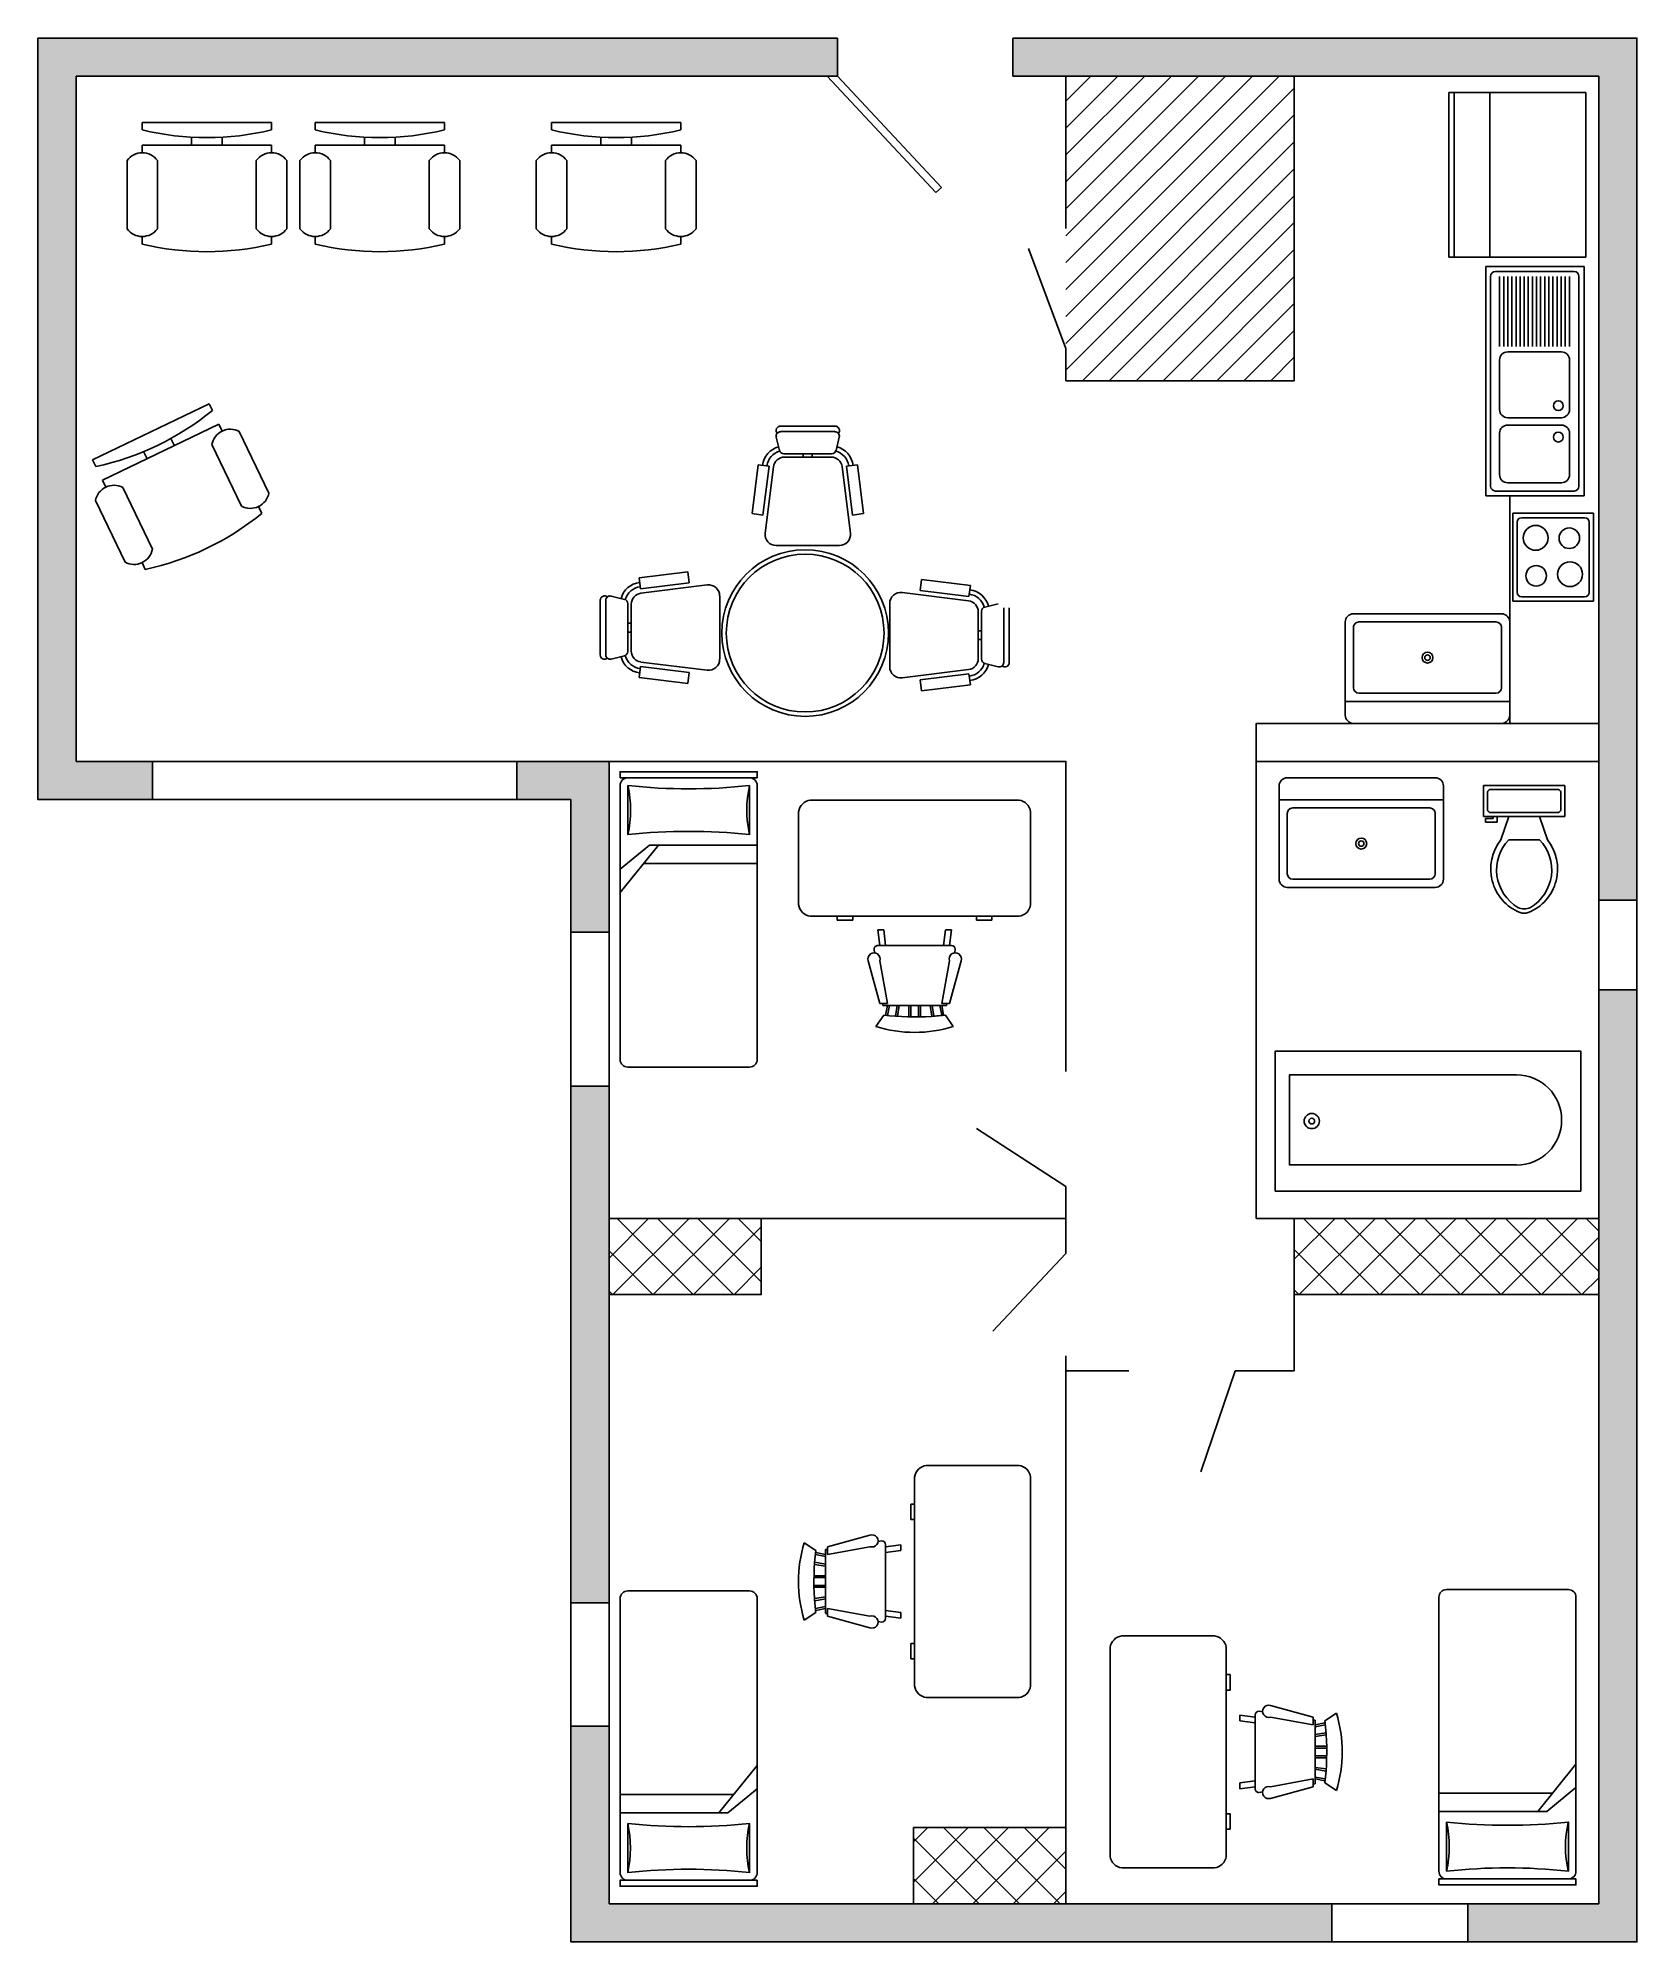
# Model space of a CAD drawing. Header units: centimetres. Extents: x 316 to 1366, y 320 to 1570.
import ezdxf

# ---------------------------------------------------------------- set-up
doc = ezdxf.new("R2010")
doc.units = ezdxf.units.CM
doc.header["$MEASUREMENT"] = 0
doc.linetypes.add('0', pattern=[0])
doc.layers.add('Frame', color=7, linetype='Continuous', lineweight=25)
doc.layers.add('Furniture', color=253, linetype='Continuous')

# ---------------------------------------------------------------- blocks, each defined once
blk = doc.blocks.new('Bed')
at = {"layer": 'Frame'}
for p, q in [((-45, 34.9), (-25.8, 50.7)), ((-19.9, 50.7), (-45, 19.7)), ((-25.8, 50.7), (45, 50.7)), ((45, 38.6), (-29.7, 38.6))]:
    blk.add_line(p, q, dxfattribs=at)
for points in [[(-45, 97.4), (-45, 98.9), (45, 98.9), (45, 97.4)], [(-45, 95), (45, 95), (45, 97.4)], [(-45, 97.4), (-45, 95)], [(-40, 57.7), (-40, 57.7), (-40, 90)], [(40, 90), (40, 57.7)], [(-45, 34.9), (-45, 50.7)]]:
    blk.add_lwpolyline(points, dxfattribs=at)
blk.add_lwpolyline([(-40, -95), (40, -95, 0.414214), (45, -90), (45, 90, 0.414214), (40, 95), (-40, 95, 0.414214), (-45, 90), (-45, -90, 0.414214)], format="xyb", close=True, dxfattribs=at)
for centre, radius, start, end in [((0, 444.7), 357, 263.5662, 276.4338), ((-109.1, 73.8), 71, 346.8356, 13.1644), ((112.5, 73.8), 74.3, 167.4318, 192.5682), ((0, -313.5), 373.3, 83.8493, 96.1507)]:
    blk.add_arc(centre, radius, start, end, dxfattribs=at)
blk = doc.blocks.new('Chair - Desk')
at = {"linetype": 'Continuous'}
for p, q in [((-8.5, 0), (-8.5, -1)), ((-8.5, 0), (8.5, 0)), ((8.5, 0), (8.5, -1)), ((-2, -3), (-2, -1.9355)), ((2, -1.9576), (2, -3)), ((-10.5, -5), (-10.5, -14)), ((-8.5, -3), (-8.5, -4)), ((-8.5, -3), (8.5, -3)), ((-6.5, -14), (-6.5, -5)), ((6.5, -5), (6.5, -14)), ((8.5, -3), (8.5, -4)), ((10.5, -14), (10.5, -5)), ((-8.5, -15), (-8.5, -16)), ((8.5, -15), (8.5, -16))]:
    blk.add_line(p, q, dxfattribs=at)
for centre, radius, start, end in [((0, 34.625), 36.625, 256.5803, 283.4197), ((-8.5, -6.5), 2.5, 36.8699, 143.1301), ((8.5, -6.5), 2.5, 36.8699, 143.1301), ((-8.5, -12.5), 2.5, 216.8699, 323.1301), ((8.5, -12.5), 2.5, 216.8699, 323.1301), ((0, 19.625), 36.625, 256.5803, 283.4197)]:
    blk.add_arc(centre, radius, start, end, dxfattribs=at)
blk = doc.blocks.new('Sink-single - 30 in top')
blk.add_line((-15, -3.999996), (15, -3.999996))
for points in [[(-13.5, 0), (13.5, 0)], [(-15, -18.499996), (-15, -1.5)], [(15, -1.5), (15, -18.499996)], [(-13.5, -17.499996), (-13.5, -6.499996)], [(-12.5, -5.499996), (12.5, -5.499996)], [(13.5, -6.499996), (13.5, -17.499996)], [(13.5, -19.999996), (-13.5, -19.999996)], [(12.5, -18.499996), (-12.5, -18.499996)]]:
    blk.add_lwpolyline(points)
for radius in [1, 0.5]:
    blk.add_circle((0, -11.999996), radius)
for centre, radius, start, end in [((-13.5, -1.5), 1.5, 90, 180), ((13.5, -1.5), 1.5, 0, 90), ((-12.5, -6.499996), 1, 90, 180), ((12.5, -6.499996), 1, 0, 90), ((-13.5, -18.499996), 1.5, 180, 270), ((-12.5, -17.499996), 1, 180, 270), ((12.5, -17.499996), 1, 270, 0), ((13.5, -18.499996), 1.5, 270, 0)]:
    blk.add_arc(centre, radius, start, end)
blk = doc.blocks.new('Desk - 30 x 60 in.')
at = {"linetype": 'Continuous'}
for p, q in [((-26.999995, 0), (26.999995, 0)), ((-29.999995, -27), (-29.999995, -3)), ((29.999995, -3), (29.999995, -27)), ((26.999995, -30), (-26.999995, -30)), ((-20.000005, -30), (-20.000005, -31)), ((-20.000005, -31), (-16.000005, -31)), ((-16.000005, -31), (-16.000005, -30)), ((15.999995, -31), (15.999995, -30)), ((19.999995, -31), (15.999995, -31)), ((19.999995, -30), (19.999995, -31))]:
    blk.add_line(p, q, dxfattribs=at)
for centre, start, end in [((-26.499995, -3.5), 98.1301, 171.8699), ((26.499995, -3.5), 8.130102, 81.8699), ((-26.499995, -26.5), 188.1301, 261.8699), ((26.499995, -26.5), 278.1301, 351.8699)]:
    blk.add_arc(centre, 3.535534, start, end, dxfattribs=at)
blk = doc.blocks.new('Chair - Rocking')
at = {"linetype": 'Continuous'}
for p, q in [((-8, -4.5), (-10, -1.5)), ((-7.5, -4.5), (-7, -7)), ((-6.5, -7), (-7.02225, -4.43)), ((-4.5, -7), (-4.96674, -4.19951)), ((-4, -7), (-4.40532, -4.16272)), ((-1.5, -4.05012), (-1.5, -7)), ((-1, -7), (-1, -4.05012)), ((1, -7), (1, -4.04655)), ((1.5, -4.05012), (1.5, -7)), ((4, -7), (4.40187, -4.18694)), ((4.5, -7), (4.96761, -4.19437)), ((6.5, -7), (7, -4.4057)), ((7.5, -4.5), (7, -7)), ((8, -4.5), (10, -1.5)), ((-9, -7.5), (-12, -18.49999)), ((-7, -7.5), (-9, -7.5)), ((-9, -18.49999), (-7, -7.5)), ((-8.23428, -6.99939), (-8.3093, -7.47958)), ((-8.23041, -7), (8.23915, -7)), ((7, -7.5), (9, -7.5)), ((9, -18.49999), (7, -7.5)), ((8.31071, -7.48854), (8.23449, -7.00073)), ((9, -7.5), (12, -18.49999)), ((-10.36644, -20.64523), (-10.5, -21.49999)), ((-9, -22.49999), (-9.5, -26.49999)), ((0, -22.49999), (-9.5, -22.49999)), ((-8, -26.49999), (-7.5, -22.49999)), ((0, -22.49999), (9.5, -22.49999)), ((8, -26.49999), (7.5, -22.49999)), ((9, -22.49999), (9.5, -26.49999)), ((10.5, -21.49999), (10.3575, -20.58798)), ((-9.5, -26.49999), (-8, -26.49999)), ((9.5, -26.49999), (8, -26.49999))]:
    blk.add_line(p, q, dxfattribs=at)
for centre, radius, start, end in [((0, -34.08333), 34.08333, 72.93847, 107.0615), ((0, -68.25004), 64.25, 93.92211, 97.15267), ((0, -68.25004), 64.25, 82.84733, 93.92211), ((-10.5, -18.99999), 1.58114, 161.5651, 18.43495), ((10.5, -18.99999), 1.58114, 161.5651, 18.43495), ((-9.5, -21.49999), 1, 180, 270), ((9.5, -21.49999), 1, 270, 0)]:
    blk.add_arc(centre, radius, start, end, dxfattribs=at)
blk = doc.blocks.new('Toilet - top')
for p, q in [((9.5, -6), (9.5, -2)), ((-10, -8.5), (-8, -8.5)), ((-10, -9.5), (-10, -8.5)), ((-7, -9.5), (-10, -9.5)), ((-8, -8.5), (-8, -8)), ((-7, -8), (-7, -9.5)), ((-4, -8), (-6, -14)), ((4, -8), (6, -14)), ((4, -14), (-4, -14))]:
    blk.add_line(p, q)
blk.add_lwpolyline([(10.5, -8), (10.5, 0), (-10.5, 0), (-10.5, -8)], close=True)
for points in [[(-9.5, -2), (-9.5, -6)], [(8.5, -1), (-8.5, -1)], [(-8.5, -7), (8.5, -7)]]:
    blk.add_lwpolyline(points)
for centre, radius, start, end in [((-8.62, -1.88), 0.884, 81.8699, 188.1301), ((8.62, -1.88), 0.884, 351.8699, 98.1301), ((-8.62, -6.12), 0.884, 171.8699, 278.1301), ((8.62, -6.12), 0.884, 261.8699, 8.1301), ((3.52, -21.58), 12.17, 141.4691, 247.9714), ((4.2, -21.82), 11.33, 136.3677, 238.9468), ((-3.52, -21.58), 12.17, 292.0284, 38.5307), ((-4.2, -21.82), 11.33, 301.053, 43.6321), ((0, -27.88), 4, 245.7318, 294.2682), ((0, -29), 4, 254.8605, 285.1395)]:
    blk.add_arc(centre, radius, start, end)
blk = doc.blocks.new('10')
at = {"color": 0}
for p, q in [((3826.3, 14051.5), (3826.3, 13981.1)), ((3990.4, 14051.5), (3826.3, 14051.5)), ((3990.4, 13981.1), (3990.4, 14051.5)), ((3829.8, 13988.1), (3829.8, 14044.4)), ((3983.4, 14047.9), (3833.3, 14047.9)), ((3883.4, 14041), (3833.3, 14041)), ((3883.4, 14038), (3833.3, 14038)), ((3928.6, 14041.2), (3893.1, 14041.2)), ((3975.1, 14041.2), (3945.5, 14041.2)), ((3986.9, 14044.4), (3986.9, 13988.1)), ((3883.4, 14035.1), (3833.3, 14035.1)), ((3883.4, 14032.2), (3833.3, 14032.2)), ((3883.4, 14029.2), (3833.3, 14029.2)), ((3883.4, 14026.3), (3833.3, 14026.3)), ((3883.4, 14023.4), (3833.3, 14023.4)), ((3887.3, 13996.9), (3887.3, 14035.3)), ((3934.4, 14035.3), (3934.4, 13996.9)), ((3939.7, 13996.9), (3939.7, 14035.3)), ((3981, 14035.3), (3981, 13996.9)), ((3883.4, 14020.4), (3833.3, 14020.4)), ((3883.4, 14017.5), (3833.3, 14017.5)), ((3883.4, 14014.5), (3833.3, 14014.5)), ((3883.4, 14011.6), (3833.3, 14011.6)), ((3883.4, 14008.7), (3833.3, 14008.7)), ((3883.4, 14005.7), (3833.3, 14005.7)), ((3883.4, 14002.8), (3833.3, 14002.8)), ((3883.4, 13999.8), (3833.3, 13999.8)), ((3883.4, 13996.9), (3833.3, 13996.9)), ((3883.4, 13994), (3833.3, 13994)), ((3883.4, 13991), (3833.3, 13991)), ((3983.4, 13984.6), (3833.3, 13984.6)), ((3928.6, 13991), (3893.1, 13991)), ((3975.1, 13991), (3945.5, 13991)), ((3826.3, 13981.1), (3990.4, 13981.1))]:
    blk.add_line(p, q, dxfattribs=at)
for centre in [(3925.8, 14033.1), (3948.3, 14033.1)]:
    blk.add_circle(centre, 3.53, dxfattribs=at)
for points in [[(3833.3, 14047.9), (3831.4, 14047.9), (3829.8, 14046.4), (3829.8, 14044.4)], [(3893.1, 14041.2), (3889.9, 14041.2), (3887.3, 14038.5), (3887.3, 14035.3)], [(3934.4, 14035.3), (3934.4, 14038.5), (3931.8, 14041.2), (3928.6, 14041.2)], [(3945.5, 14041.2), (3942.3, 14041.2), (3939.7, 14038.5), (3939.7, 14035.3)], [(3981, 14035.3), (3981, 14038.5), (3978.3, 14041.2), (3975.1, 14041.2)], [(3986.9, 14044.4), (3986.9, 14046.4), (3985.3, 14047.9), (3983.4, 14047.9)], [(3887.3, 13996.9), (3887.3, 13993.7), (3889.9, 13991), (3893.1, 13991)], [(3928.6, 13991), (3931.8, 13991), (3934.4, 13993.7), (3934.4, 13996.9)], [(3939.7, 13996.9), (3939.7, 13993.7), (3942.3, 13991), (3945.5, 13991)], [(3975.1, 13991), (3978.3, 13991), (3981, 13993.7), (3981, 13996.9)], [(3829.8, 13988.1), (3829.8, 13986.2), (3831.4, 13984.6), (3833.3, 13984.6)], [(3983.4, 13984.6), (3985.3, 13984.6), (3986.9, 13986.2), (3986.9, 13988.1)]]:
    blk.add_open_spline(points, degree=3, dxfattribs=at)
blk = doc.blocks.new('2')
at = {"color": 0}
for p, q in [((4436.3, 13718.4), (4436.3, 13648)), ((4500.8, 13718.4), (4436.3, 13718.4)), ((4493.8, 13714.8), (4443.4, 13714.8)), ((4500.8, 13648), (4500.8, 13718.4)), ((4439.9, 13655), (4439.9, 13711.3)), ((4497.3, 13711.3), (4497.3, 13655)), ((4436.3, 13648), (4500.8, 13648)), ((4493.8, 13651.5), (4443.4, 13651.5))]:
    blk.add_line(p, q, dxfattribs=at)
for centre, radius in [((4454.6, 13698.7), 9.95), ((4481.5, 13698.4), 8.23), ((4455, 13668.3), 8.23), ((4482.1, 13669.6), 9.94)]:
    blk.add_circle(centre, radius, dxfattribs=at)
for points in [[(4443.4, 13714.8), (4441.4, 13714.8), (4439.9, 13713.3), (4439.9, 13711.3)], [(4497.3, 13711.3), (4497.3, 13713.3), (4495.8, 13714.8), (4493.8, 13714.8)], [(4439.9, 13655), (4439.9, 13653.1), (4441.4, 13651.5), (4443.4, 13651.5)], [(4493.8, 13651.5), (4495.8, 13651.5), (4497.3, 13653.1), (4497.3, 13655)]]:
    blk.add_open_spline(points, degree=3, dxfattribs=at)
blk = doc.blocks.new('41')
at = {"color": 0, "linetype": '0'}
for p, q in [((5001.6, 13645.27), (5001.6, 13595.27)), ((5061.6, 13645.27), (5001.6, 13645.27)), ((5061.6, 13595.27), (5061.6, 13645.27)), ((5061.6, 13610.27), (5001.6, 13610.27)), ((5001.6, 13597.27), (5061.6, 13597.27)), ((5001.6, 13595.27), (5061.6, 13595.27))]:
    blk.add_line(p, q, dxfattribs=at)

msp = doc.modelspace()

# ---------------------------------------------------------------- hatches: boundary and pattern name
at = {"layer": 'Frame'}
h = msp.add_hatch(dxfattribs=at)
h.set_pattern_fill('ANSI38', color=256, scale=50)
h.paths.add_polyline_path([(341.2, 1544.9), (1341.2, 1544.9), (1341.2, 344.9), (691.2, 344.9), (691.2, 1094.9), (341.2, 1094.9)], flags=16)
h.paths.add_polyline_path([(991.2, 694.9), (1141.2, 694.9), (1141.2, 794.9), (1116.2, 794.9), (1116.2, 1094.9), (1116.2, 1119.9), (1341.2, 1119.9), (1341.2, 1094.9), (1116.2, 1094.9), (1116.2, 794.9), (1141.2, 794.9), (1141.2, 694.9), (991.2, 694.9), (991.2, 344.9), (891.2, 344.9), (891.2, 394.9), (991.2, 394.9)], flags=0)
h.paths.add_polyline_path([(1366.2, 944.9), (1341.2, 944.9), (1341.2, 1003.8), (1366.2, 1003.8), (1366.2, 1569.9), (956.4, 1569.9), (956.4, 1544.9), (841.2, 1544.9), (841.2, 1569.9), (316.2, 1569.9), (316.2, 1094.9), (316.2, 1069.9), (391.3, 1069.9), (391.3, 1094.9), (630.7, 1094.9), (630.7, 1069.9), (666.2, 1069.9), (666.2, 982.9), (691.2, 982.9), (691.2, 881.8), (666.2, 881.8), (666.2, 542.4), (691.2, 542.4), (691.2, 461.6), (666.2, 461.6), (666.2, 319.9), (1165.9, 319.9), (1165.9, 344.9), (1255.2, 344.9), (1255.2, 319.9), (1366.2, 319.9)])
at = {"layer": 'Frame', "lineweight": -3}
h = msp.add_hatch(dxfattribs=at)
h.set_pattern_fill('ANSI31', color=256, scale=100)
h.set_pattern_definition([(45, (150, -196.599), (-8.838835, 8.838835), [])])
h.paths.add_polyline_path([(1141.2, 1544.9), (991.2, 1544.9), (991.2, 1444.9), (991.2, 1344.9), (1141.2, 1344.9)])
at = {"layer": 'Furniture'}
h = msp.add_hatch(dxfattribs=at)
h.set_pattern_fill('ANSI37', color=256, scale=150)
h.set_pattern_definition([(45, (150, -196.6), (-13.25825, 13.25825), []), (135, (150, -196.6), (-13.25825, -13.25825), [])])
h.paths.add_polyline_path([(791.2, 744.9), (791.2, 794.9), (691.2, 794.9), (691.2, 744.9)])
h.paths.add_polyline_path([(1141.2, 794.9), (1141.2, 744.9), (1341.2, 744.9), (1341.2, 794.9)])
h.paths.add_polyline_path([(991.2, 344.9), (991.2, 394.9), (891.2, 394.9), (891.2, 344.9)])

# ---------------------------------------------------------------- linework, layer by layer
at = {"layer": 'Frame'}
for p, q in [((341.2, 1544.9), (841.2, 1544.9)), ((341.2, 1094.9), (341.2, 1544.9)), ((834.4, 1544.9), (905.9, 1468.4)), ((841.2, 1544.9), (909.6, 1471.8)), ((956.4, 1544.9), (1341.2, 1544.9)), ((1341.2, 1544.9), (1341.2, 344.9)), ((905.9, 1468.4), (909.6, 1471.8)), ((991.2, 1366), (966.7, 1431.6)), ((691.2, 1094.9), (341.2, 1094.9)), ((691.2, 344.9), (691.2, 1094.9)), ((666.2, 982.9), (691.2, 982.9)), ((666.2, 881.8), (666.2, 982.9)), ((691.2, 982.9), (691.2, 881.8)), ((691.2, 881.8), (666.2, 881.8)), ((991.2, 815.8), (932.6, 854)), ((991.2, 771.9), (943.3, 720.9)), ((1141.2, 744.9), (1341.2, 744.9)), ((1102.5, 694.9), (1079.8, 628.6)), ((1341.2, 344.9), (691.2, 344.9))]:
    msp.add_line(p, q, dxfattribs=at)
for points in [[(841.2, 1569.9), (341.2, 1569.9), (316.2, 1569.9), (316.2, 1094.9), (316.2, 1069.9), (666.2, 1069.9)], [(666.2, 1069.9), (666.2, 344.9), (666.2, 319.9), (1341.2, 319.9), (1366.2, 319.9), (1366.2, 1569.9), (1341.2, 1569.9)], [(841.2, 1569.9), (841.2, 1544.9)], [(1341.2, 1569.9), (956.4, 1569.9)], [(956.4, 1544.9), (956.4, 1569.9)], [(991.2, 1544.9), (991.2, 1444.9)], [(1141.2, 794.9), (1116.2, 794.9), (1116.2, 1094.9), (1341.2, 1094.9), (1341.2, 1119.9), (1116.2, 1119.9), (1116.2, 1094.9)], [(630.7, 1069.9), (630.7, 1094.9), (391.3, 1094.9), (391.3, 1069.9), (630.7, 1069.9)], [(691.2, 1094.9), (991.2, 1094.9), (991.2, 891.4)], [(1341.2, 944.9), (1366.2, 944.9), (1366.2, 1003.8), (1341.2, 1003.8), (1341.2, 944.9)], [(991.2, 815.8), (991.2, 794.9), (791.2, 794.9), (791.2, 744.9), (691.2, 744.9)], [(791.2, 794.9), (691.2, 794.9)], [(991.2, 794.9), (991.2, 771.9)], [(1102.5, 694.9), (1141.2, 694.9), (1141.2, 794.9), (1341.2, 794.9)], [(991.2, 704.7), (991.2, 344.9), (891.2, 344.9), (891.2, 394.9), (991.2, 394.9)], [(991.2, 694.9), (1032.5, 694.9)], [(691.2, 461.6), (691.2, 542.4), (666.2, 542.4), (666.2, 461.6), (691.2, 461.6)], [(1255.2, 344.9), (1255.2, 319.9), (1165.9, 319.9), (1165.9, 344.9), (1255.2, 344.9)]]:
    msp.add_lwpolyline(points, dxfattribs=at)
at = {"layer": 'Frame', "lineweight": -3}
msp.add_lwpolyline([(991.2, 1366), (991.2, 1344.9), (1141.2, 1344.9), (1141.2, 1544.9)], dxfattribs=at)
at = {"layer": 'Furniture'}
for p, q in [((815.9, 1315.1), (803.9, 1315.1)), ((839.6, 1315.1), (815.9, 1315.1)), ((803.2, 1299.1), (801, 1307.8)), ((815.9, 1311.5), (803.9, 1311.5)), ((839.6, 1311.5), (815.9, 1311.5)), ((840.3, 1299.1), (842.4, 1307.8)), ((789.1, 1289.6), (785.1, 1257.6)), ((789.1, 1289.6), (796.3, 1288.7)), ((796.3, 1288.7), (792.3, 1256.7)), ((799.2, 1288.4), (793.7, 1244.8)), ((815.9, 1296.9), (806, 1296.9)), ((806.4, 1294.7), (837.1, 1294.7)), ((837.4, 1296.9), (815.9, 1296.9)), ((818.8, 1296.9), (818.8, 1294.7)), ((824.6, 1296.9), (824.6, 1294.7)), ((844.3, 1288.4), (849.7, 1244.8)), ((854.4, 1289.6), (847.2, 1288.7)), ((847.2, 1288.7), (851.2, 1256.7)), ((854.4, 1289.6), (858.4, 1257.6)), ((1282.7, 1119.9), (1282.7, 1269.2)), ((785.1, 1257.6), (792.3, 1256.7)), ((858.4, 1257.6), (851.2, 1256.7)), ((842.5, 1236.7), (800.9, 1236.7)), ((710.9, 1215.4), (742.9, 1219.4)), ((710.9, 1215.4), (711.8, 1208.2)), ((742.9, 1219.4), (743.8, 1212.2)), ((896.5, 1214.4), (895.6, 1207.2)), ((928.5, 1210.4), (896.5, 1214.4)), ((685.4, 1200.7), (685.4, 1177)), ((689.1, 1200.7), (689.1, 1177)), ((701.4, 1201.3), (692.7, 1203.5)), ((711.8, 1208.2), (743.8, 1212.2)), ((712.2, 1205.3), (755.7, 1210.8)), ((763.9, 1203.6), (763.9, 1162)), ((927.3, 1200.4), (883.7, 1205.8)), ((927.6, 1203.2), (895.6, 1207.2)), ((928.5, 1210.4), (927.6, 1203.2)), ((703.6, 1198.5), (703.6, 1177)), ((705.8, 1167.4), (705.8, 1198.1)), ((875.6, 1198.6), (875.6, 1157)), ((933.6, 1162.4), (933.6, 1193.2)), ((935.9, 1193.5), (935.9, 1172)), ((938.1, 1196.3), (946.8, 1198.5)), ((950.4, 1195.7), (950.4, 1172)), ((954, 1195.7), (954, 1172)), ((685.4, 1177), (685.4, 1164.9)), ((689.1, 1177), (689.1, 1164.9)), ((703.6, 1185.7), (705.8, 1185.7)), ((703.6, 1179.9), (705.8, 1179.9)), ((703.6, 1177), (703.6, 1167.1)), ((935.9, 1180.7), (933.6, 1180.7)), ((701.4, 1164.3), (692.7, 1162.1)), ((935.9, 1174.9), (933.6, 1174.9)), ((935.9, 1172), (935.9, 1162.1)), ((950.4, 1172), (950.4, 1159.9)), ((954, 1172), (954, 1159.9)), ((710.9, 1150.1), (711.8, 1157.3)), ((710.9, 1150.1), (742.9, 1146.1)), ((711.8, 1157.3), (743.8, 1153.3)), ((712.2, 1160.2), (755.7, 1154.8)), ((742.9, 1146.1), (743.8, 1153.3)), ((927.3, 1155.2), (883.7, 1149.8)), ((927.6, 1152.4), (895.6, 1148.4)), ((928.5, 1145.2), (927.6, 1152.4)), ((938.1, 1159.3), (946.8, 1157.1)), ((896.5, 1141.2), (895.6, 1148.4)), ((928.5, 1145.2), (896.5, 1141.2)), ((1182.3, 889.1), (1287.2, 889.1)), ((1182.3, 830), (1287.2, 830))]:
    msp.add_line(p, q, dxfattribs=at)
msp.add_lwpolyline([(1128.7, 812.8), (1329.3, 812.8), (1329.3, 904.7), (1128.7, 904.7)], close=True, dxfattribs=at)
msp.add_lwpolyline([(1182.3, 889.1), (1138, 889.1), (1138, 830), (1182.3, 830)], dxfattribs=at)
for centre, radius in [((820, 1179.2), 54.7), ((820, 1179.2), 51.8), ((1152.7, 858.8), 4.98), ((1152.7, 858.8), 4.98), ((1152.7, 858.8), 1.89)]:
    msp.add_circle(centre, radius, dxfattribs=at)
for centre, radius, start, end in [((803.9, 1312.2), 2.9, 90, 219.0384), ((839.6, 1312.2), 2.9, 320.9616, 90), ((806.4, 1287.5), 14.5, 104.9474, 172.875), ((803.9, 1308.5), 2.9, 90, 194.0362), ((839.6, 1308.5), 2.9, 345.9637, 90), ((837.1, 1287.5), 14.5, 7.125, 75.0526), ((806.4, 1287.5), 11.6, 104.9617, 172.875), ((806.4, 1287.5), 7.25, 90, 172.875), ((806, 1299.8), 2.9, 194.0362, 270), ((837.1, 1287.5), 7.25, 7.125, 90), ((837.4, 1299.8), 2.9, 270, 345.9637), ((837.1, 1287.5), 11.6, 7.125, 75.0383), ((800.9, 1243.9), 7.25, 172.875, 270), ((842.5, 1243.9), 7.25, 270, 7.125), ((713.1, 1198.1), 14.5, 97.125, 165.0526), ((688.3, 1200.7), 2.9, 50.9616, 180), ((692, 1200.7), 2.9, 75.9637, 180), ((700.7, 1198.5), 2.9, 360, 75.9637), ((713.1, 1198.1), 11.6, 97.125, 165.0383), ((713.1, 1198.1), 7.25, 97.125, 180), ((756.6, 1203.6), 7.25, 360, 97.125), ((882.8, 1198.6), 7.25, 82.875, 180), ((926.4, 1193.2), 7.25, 0, 82.875), ((926.4, 1193.2), 11.6, 14.9617, 82.875), ((926.4, 1193.2), 14.5, 14.9474, 82.875), ((938.8, 1193.5), 2.9, 104.0363, 180), ((688.3, 1164.9), 2.9, 180, 309.0384), ((692, 1164.9), 2.9, 180, 284.0362), ((713.1, 1167.4), 14.5, 194.9474, 262.875), ((700.7, 1167.1), 2.9, 284.0362, 360), ((713.1, 1167.4), 11.6, 194.9617, 262.875), ((713.1, 1167.4), 7.25, 180, 262.875), ((756.6, 1162), 7.25, 262.875, 360), ((882.8, 1157), 7.25, 180, 277.125), ((926.4, 1162.4), 7.25, 277.125, 0), ((926.4, 1162.4), 11.6, 277.125, 345.0383), ((926.4, 1162.4), 14.5, 277.125, 345.0526), ((938.8, 1162.1), 2.9, 180, 255.9638), ((947.5, 1159.9), 2.9, 255.9638, 0), ((951.1, 1159.9), 2.9, 230.9616, 0), ((1287.2, 859.5), 29.6, 270, 90)]:
    msp.add_arc(centre, radius, start, end, dxfattribs=at)

# ---------------------------------------------------------------- block references
for name, p, xscale, yscale, zscale, rotation in [('41', (-23244.5, 10542.7), 1.801150894655634, 1.801150894655634, 1.801150894655634, 270), ('10', (-11557.8, 4929.6), 0.9172901258939082, 0.9172901258939082, 0.9172901258939082, 270), ('Chair - Desk', (390.3, 1311.4), 4.994666294466981, 4.994666294466981, 4.994666294466981, 25.69182468094494), ('Sink-single - 30 in top', (1228.7, 1119.9), 3.598918758477813, 3.598918758477813, 3.598918758477813, 180), ('Chair - Rocking', (891.9, 917), 2.54, 2.54, 2.54, 180), ('Desk - 30 x 60 in.', (968.1, 556.5), 2.54, 2.54, 2.54, 269.9999999999996), ('Chair - Rocking', (815.6, 556.5), 2.54, 2.54, 2.54, 89.99999999999962), ('Desk - 30 x 60 in.', (1020.3, 444.6), 2.54, 2.54, 2.54, 90), ('Chair - Rocking', (1172.7, 444.6), 2.54, 2.54, 2.54, 270)]:
    msp.add_blockref(name, p, dxfattribs=dict(at, xscale=xscale, yscale=yscale, zscale=zscale, rotation=rotation))
for name, p, xscale, yscale, zscale in [('Chair - Desk', (427.1, 1514.5), 4.994666294466981, 4.994666294466981, 4.994666294466981), ('Chair - Desk', (540.7, 1514.5), 4.994666294466981, 4.994666294466981, 4.994666294466981), ('Chair - Desk', (695.9, 1514.5), 4.994666294466981, 4.994666294466981, 4.994666294466981), ('2', (-2354.6, -9996.1), 0.820356730777597, 0.820356730777597, 0.820356730777597), ('Sink-single - 30 in top', (1185.2, 1084.2), 3.598918758477813, 3.598918758477813, 3.598918758477813), ('Toilet - top', (1292.2, 1079.1), 2.54, 2.54, 2.54), ('Desk - 30 x 60 in.', (891.9, 1069.5), 2.54, 2.54, 2.54)]:
    msp.add_blockref(name, p, dxfattribs=dict(at, xscale=xscale, yscale=yscale, zscale=zscale))
at = {"layer": 'Furniture', "lineweight": -3}
msp.add_blockref('Bed', (743.5, 989.2), dxfattribs=at)
at = {"layer": 'Furniture', "rotation": 180}
for p in [(743.5, 455.3), (1281.2, 456.2)]:
    msp.add_blockref('Bed', p, dxfattribs=at)

doc.saveas('drawing.dxf')
